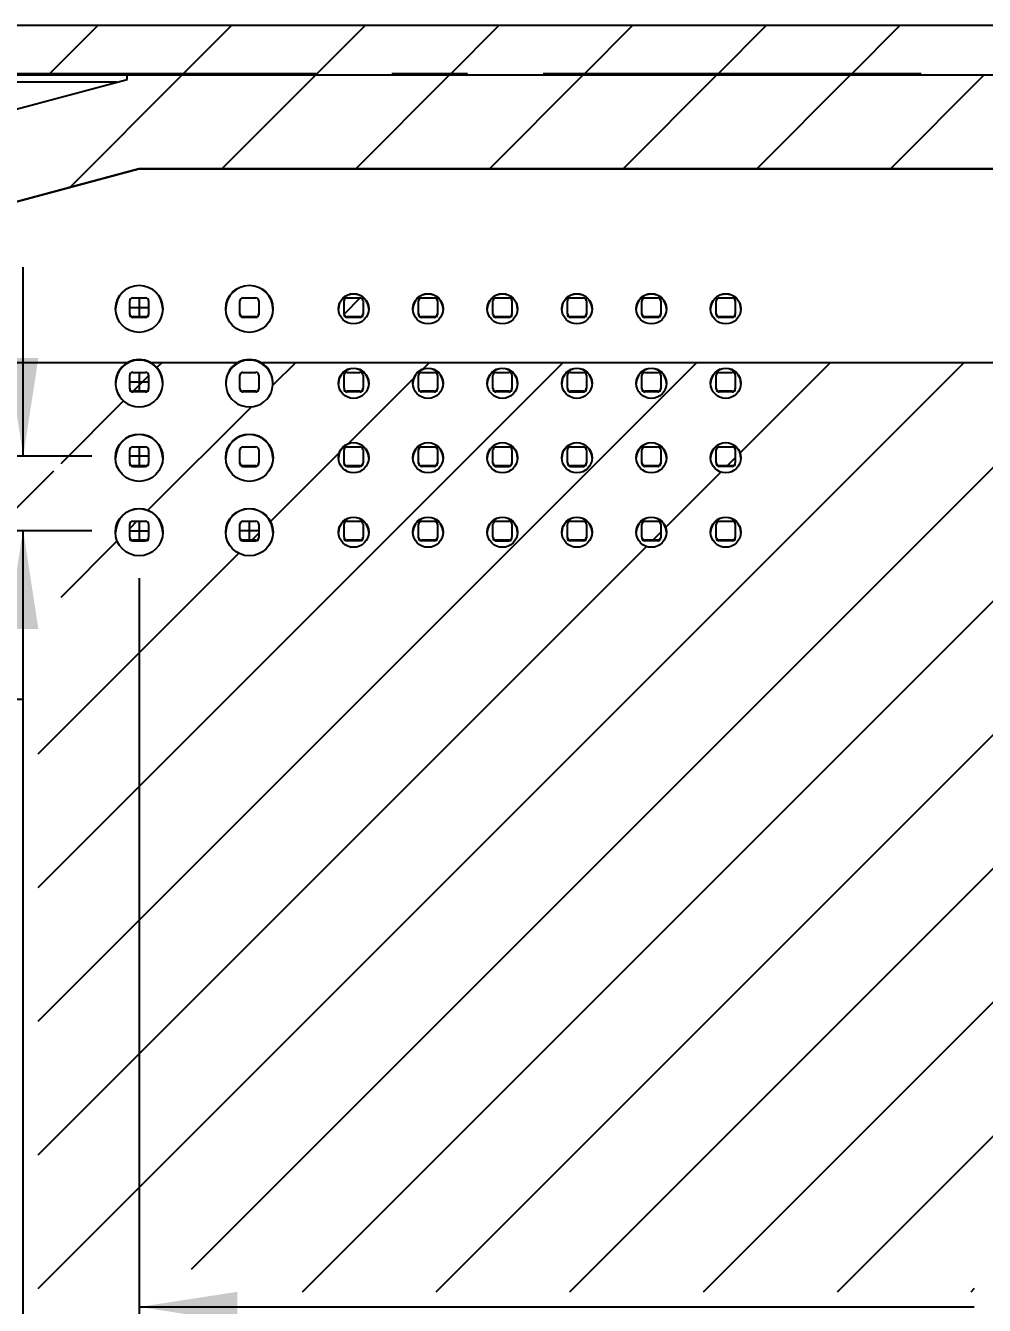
# Model space of a CAD drawing. Extents: x -3.1 to 16.8, y 0.7 to 10.7.
# Drawn here: x 2.412 to 3.68, y 5.207 to 6.899 of the extents above; entities that cross this region are included whole.
import ezdxf
from ezdxf.enums import TextEntityAlignment as Align

# ---------------------------------------------------------------- set-up
doc = ezdxf.new("R2010")
doc.units = 0
doc.linetypes.add('CENTERX2', pattern=[0.8, 0.5, -0.1, 0.1, -0.1])
doc.layers.get('0').update_dxf_attribs({"linetype": 'CONTINUOUS'})
doc.dimstyles.new('SLDDIMSTYLE0', dxfattribs={"dimtxt": 0.125, "dimasz": 0.13, "dimexe": 0, "dimexo": 0.0625, "dimgap": 0.03125, "dimtad": 0, "dimtih": 1, "dimtoh": 1, "dimzin": 4, "dimsah": 1, "dimcen": 0.09, "dimazin": 3, "dimtfac": 1, "dimtofl": 0, "dimtmove": 0, "dimatfit": 3})
doc.dimstyles.new('SLDDIMSTYLE1', dxfattribs={"dimtxt": 0.125, "dimasz": 0.13, "dimexe": 0, "dimexo": 0.0625, "dimgap": 0.03125, "dimtad": 0, "dimtih": 1, "dimtoh": 1, "dimzin": 12, "dimsah": 1, "dimcen": 0.09, "dimazin": 3, "dimtfac": 1, "dimtofl": 0, "dimtmove": 0, "dimatfit": 3})
doc.dimstyles.new('SLDDIMSTYLE2', dxfattribs={"dimtxt": 0.125, "dimasz": 0.13, "dimexe": 0, "dimexo": 0.0625, "dimgap": 0.03125, "dimtad": 0, "dimtih": 1, "dimtoh": 1, "dimzin": 12, "dimsah": 1, "dimcen": 0.09, "dimazin": 3, "dimtfac": 1, "dimtofl": 0, "dimtmove": 0, "dimatfit": 3})

# ---------------------------------------------------------------- blocks, each defined once
blk = doc.blocks.new('*D1')
at = {"color": 7, "linetype": 'CONTINUOUS'}
for p, q in [((2.4995, 6.2312), (2.2833, 6.2312)), ((2.4083, 6.2312), (2.4083, 4.8063)), ((2.4083, 0.7308), (2.4083, 4.608))]:
    blk.add_line(p, q, dxfattribs=at)
for points in [[(2.4083, 6.2312), (2.3883, 6.1012), (2.4283, 6.1012)], [(2.4083, 0.7308), (2.4283, 0.8608), (2.3883, 0.8608)]]:
    blk.add_solid(points, dxfattribs=at)
at = {"color": 7, "linetype": 'CONTINUOUS', "width": 0.7}
blk.add_text('5.500', height=0.125, dxfattribs=at).set_placement((2.2006, 4.608), align=Align.BOTTOM_LEFT)
blk = doc.blocks.new('*D2')
at = {"color": 7, "linetype": 'CONTINUOUS'}
for p, q in [((2.4088, 6.3297), (2.4088, 6.5797)), ((2.4995, 6.3297), (2.2838, 6.3297)), ((2.4995, 6.2312), (2.2838, 6.2312)), ((2.4088, 6.0087), (2.4088, 6.2312)), ((2.1588, 6.0087), (2.4088, 6.0087))]:
    blk.add_line(p, q, dxfattribs=at)
for points in [[(2.4088, 6.3297), (2.4288, 6.4597), (2.3888, 6.4597)], [(2.4088, 6.2312), (2.3888, 6.1012), (2.4288, 6.1012)]]:
    blk.add_solid(points, dxfattribs=at)
at = {"color": 7, "linetype": 'CONTINUOUS', "width": 0.7}
blk.add_text('.098', height=0.125, dxfattribs=at).set_placement((1.7733, 5.9096), align=Align.BOTTOM_LEFT)
blk = doc.blocks.new('*D3')
at = {"color": 7, "linetype": 'CONTINUOUS'}
for p, q in [((2.562, 6.1687), (2.562, 5.0801)), ((2.562, 5.2051), (3.6659, 5.2051)), ((4.751, 5.2051), (4.2064, 5.2051))]:
    blk.add_line(p, q, dxfattribs=at)
for points in [[(2.562, 5.2051), (2.692, 5.1851), (2.692, 5.2251)], [(4.751, 5.2051), (4.621, 5.2251), (4.621, 5.1851)]]:
    blk.add_solid(points, dxfattribs=at)
at = {"color": 7, "linetype": 'CONTINUOUS', "width": 0.7}
blk.add_text('2.189', height=0.125, dxfattribs=at).set_placement((3.7284, 5.106), align=Align.BOTTOM_LEFT)

msp = doc.modelspace()

# ---------------------------------------------------------------- linework, layer by layer
at = {"color": 7, "linetype": 'CONTINUOUS'}
for p, q in [((7.5784, 6.899), (1.9236, 6.899)), ((2.5072, 6.899), (2.4423, 6.834)), ((2.684, 6.899), (2.619, 6.834)), ((2.8608, 6.899), (2.7958, 6.834)), ((3.0376, 6.899), (2.9726, 6.834)), ((3.2144, 6.899), (3.1494, 6.834)), ((3.3911, 6.899), (3.3261, 6.834)), ((3.5679, 6.899), (3.5029, 6.834)), ((1.9236, 6.834), (7.5784, 6.834)), ((2.5324, 6.8241), (2.002, 6.8241)), ((2.1014, 6.7086), (2.5463, 6.8278)), ((2.6187, 6.8337), (2.4702, 6.6851)), ((2.5463, 6.8278), (2.5463, 6.8337)), ((2.5463, 6.8337), (6.9557, 6.8337)), ((2.7955, 6.8337), (2.6715, 6.7097)), ((2.9723, 6.8337), (2.8483, 6.7097)), ((3.1491, 6.8337), (3.025, 6.7097)), ((3.3258, 6.8337), (3.2018, 6.7097)), ((3.5026, 6.8337), (3.3786, 6.7097)), ((3.6794, 6.8337), (3.5554, 6.7097)), ((2.2195, 6.618), (2.5618, 6.7097)), ((2.5618, 6.7097), (2.2195, 6.618)), ((2.5618, 6.7097), (6.9402, 6.7097)), ((2.5618, 6.7097), (2.5618, 6.7097)), ((6.9402, 6.7097), (2.5618, 6.7097)), ((2.5495, 6.518), (2.5495, 6.5351)), ((2.5535, 6.539), (2.5706, 6.539)), ((2.5745, 6.5351), (2.5745, 6.518)), ((2.6952, 6.518), (2.6952, 6.5351)), ((2.6991, 6.539), (2.7163, 6.539)), ((2.7202, 6.5351), (2.7202, 6.518)), ((2.8544, 6.539), (2.833, 6.5176)), ((2.833, 6.518), (2.833, 6.5351)), ((2.8369, 6.539), (2.854, 6.539)), ((2.858, 6.5351), (2.858, 6.518)), ((2.9314, 6.518), (2.9314, 6.5351)), ((2.9353, 6.539), (2.9525, 6.539)), ((2.9564, 6.5351), (2.9564, 6.518)), ((3.0298, 6.518), (3.0298, 6.5351)), ((3.0338, 6.539), (3.0509, 6.539)), ((3.0548, 6.5351), (3.0548, 6.518)), ((3.1283, 6.518), (3.1283, 6.5351)), ((3.1322, 6.539), (3.1493, 6.539)), ((3.1533, 6.5351), (3.1533, 6.518)), ((3.2267, 6.518), (3.2267, 6.5351)), ((3.2306, 6.539), (3.2477, 6.539)), ((3.2517, 6.5351), (3.2517, 6.518)), ((3.3251, 6.518), (3.3251, 6.5351)), ((3.329, 6.539), (3.3462, 6.539)), ((3.3501, 6.5351), (3.3501, 6.518)), ((2.5495, 6.5171), (2.5495, 6.518)), ((2.5706, 6.514), (2.5535, 6.514)), ((2.5535, 6.5131), (2.5535, 6.514)), ((2.5706, 6.514), (2.5706, 6.5131)), ((2.5745, 6.518), (2.5745, 6.5171)), ((2.6952, 6.5171), (2.6952, 6.518)), ((2.7163, 6.514), (2.6991, 6.514)), ((2.6991, 6.5131), (2.6991, 6.514)), ((2.7163, 6.514), (2.7163, 6.5131)), ((2.7202, 6.518), (2.7202, 6.5171)), ((2.833, 6.5171), (2.833, 6.518)), ((2.854, 6.514), (2.8369, 6.514)), ((2.8369, 6.514), (2.8369, 6.5131)), ((2.854, 6.514), (2.854, 6.5131)), ((2.858, 6.518), (2.858, 6.5171)), ((2.9314, 6.5171), (2.9314, 6.518)), ((2.9525, 6.514), (2.9353, 6.514)), ((2.9353, 6.5131), (2.9353, 6.514)), ((2.9525, 6.514), (2.9525, 6.5131)), ((2.9564, 6.518), (2.9564, 6.5171)), ((3.0298, 6.5171), (3.0298, 6.518)), ((3.0509, 6.514), (3.0338, 6.514)), ((3.0338, 6.5131), (3.0338, 6.514)), ((3.0509, 6.514), (3.0509, 6.5131)), ((3.0548, 6.518), (3.0548, 6.5171)), ((3.1283, 6.518), (3.1283, 6.5171)), ((3.1493, 6.514), (3.1322, 6.514)), ((3.1322, 6.514), (3.1322, 6.5131)), ((3.1493, 6.514), (3.1493, 6.5131)), ((3.1533, 6.518), (3.1533, 6.5171)), ((3.2267, 6.5171), (3.2267, 6.518)), ((3.2477, 6.514), (3.2306, 6.514)), ((3.2306, 6.5131), (3.2306, 6.514)), ((3.2477, 6.514), (3.2477, 6.5131)), ((3.2517, 6.518), (3.2517, 6.5171)), ((3.3251, 6.5171), (3.3251, 6.518)), ((3.3462, 6.514), (3.329, 6.514)), ((3.329, 6.514), (3.329, 6.5131)), ((3.3462, 6.514), (3.3462, 6.5131)), ((3.3501, 6.518), (3.3501, 6.5171)), ((2.5706, 6.5131), (2.5535, 6.5131)), ((2.7163, 6.5131), (2.6991, 6.5131)), ((2.854, 6.5131), (2.8369, 6.5131)), ((2.9525, 6.5131), (2.9353, 6.5131)), ((3.0509, 6.5131), (3.0338, 6.5131)), ((3.1493, 6.5131), (3.1322, 6.5131)), ((3.2477, 6.5131), (3.2306, 6.5131)), ((3.3462, 6.5131), (3.329, 6.5131)), ((1.6481, 6.4538), (2.5474, 6.4538)), ((3.1227, 6.4538), (2.428, 5.7591)), ((3.2995, 6.4538), (2.428, 5.5824)), ((3.653, 6.4538), (2.428, 5.2288)), ((2.5767, 6.4538), (2.693, 6.4538)), ((2.5924, 6.4538), (2.5854, 6.4469)), ((3.8298, 6.4538), (2.6306, 5.2546)), ((2.7223, 6.4538), (4.319, 6.4538)), ((2.7691, 6.4538), (2.7388, 6.4235)), ((4.0066, 6.4538), (2.7776, 5.2248)), ((2.9459, 6.4538), (2.9371, 6.445)), ((4.1833, 6.4538), (2.9544, 5.2248)), ((3.4762, 6.4538), (3.3566, 6.3341)), ((2.5495, 6.4195), (2.5495, 6.4367)), ((2.5535, 6.4406), (2.5706, 6.4406)), ((2.5745, 6.4359), (2.5542, 6.4156)), ((2.5745, 6.4367), (2.5745, 6.4195)), ((2.6952, 6.4195), (2.6952, 6.4367)), ((2.6991, 6.4406), (2.7163, 6.4406)), ((2.7202, 6.4367), (2.7202, 6.4195)), ((2.833, 6.4195), (2.833, 6.4367)), ((2.8369, 6.4406), (2.854, 6.4406)), ((2.9251, 6.433), (2.8387, 6.3466)), ((2.858, 6.4367), (2.858, 6.4195)), ((2.9314, 6.4195), (2.9314, 6.4367)), ((2.9353, 6.4406), (2.9525, 6.4406)), ((2.9564, 6.4367), (2.9564, 6.4195)), ((3.0298, 6.4195), (3.0298, 6.4367)), ((3.0338, 6.4406), (3.0509, 6.4406)), ((3.0548, 6.4367), (3.0548, 6.4195)), ((3.1283, 6.4195), (3.1283, 6.4367)), ((3.1322, 6.4406), (3.1493, 6.4406)), ((3.1533, 6.4367), (3.1533, 6.4195)), ((3.2267, 6.4195), (3.2267, 6.4367)), ((3.2306, 6.4406), (3.2477, 6.4406)), ((3.2517, 6.4367), (3.2517, 6.4195)), ((3.3251, 6.4195), (3.3251, 6.4367)), ((3.329, 6.4406), (3.3462, 6.4406)), ((3.3501, 6.4367), (3.3501, 6.4195)), ((2.5495, 6.4186), (2.5495, 6.4195)), ((2.5706, 6.4156), (2.5535, 6.4156)), ((2.5535, 6.4147), (2.5535, 6.4156)), ((2.5706, 6.4147), (2.5535, 6.4147)), ((2.5706, 6.4156), (2.5706, 6.4147)), ((2.5745, 6.4195), (2.5745, 6.4186)), ((2.6952, 6.4186), (2.6952, 6.4195)), ((2.7163, 6.4156), (2.6991, 6.4156)), ((2.6991, 6.4147), (2.6991, 6.4156)), ((2.7163, 6.4147), (2.6991, 6.4147)), ((2.7163, 6.4156), (2.7163, 6.4147)), ((2.7202, 6.4195), (2.7202, 6.4186)), ((2.833, 6.4195), (2.833, 6.4186)), ((2.854, 6.4156), (2.8369, 6.4156)), ((2.8369, 6.4156), (2.8369, 6.4147)), ((2.854, 6.4147), (2.8369, 6.4147)), ((2.854, 6.4156), (2.854, 6.4147)), ((2.858, 6.4186), (2.858, 6.4195)), ((2.9314, 6.4195), (2.9314, 6.4186)), ((2.9525, 6.4156), (2.9353, 6.4156)), ((2.9353, 6.4156), (2.9353, 6.4147)), ((2.9525, 6.4147), (2.9353, 6.4147)), ((2.9525, 6.4156), (2.9525, 6.4147)), ((2.9564, 6.4195), (2.9564, 6.4186)), ((3.0298, 6.4186), (3.0298, 6.4195)), ((3.0509, 6.4156), (3.0338, 6.4156)), ((3.0338, 6.4147), (3.0338, 6.4156)), ((3.0509, 6.4147), (3.0338, 6.4147)), ((3.0509, 6.4156), (3.0509, 6.4147)), ((3.0548, 6.4195), (3.0548, 6.4186)), ((3.1283, 6.4195), (3.1283, 6.4186)), ((3.1493, 6.4156), (3.1322, 6.4156)), ((3.1322, 6.4147), (3.1322, 6.4156)), ((3.1322, 6.4147), (3.1493, 6.4147)), ((3.1493, 6.4147), (3.1493, 6.4156)), ((3.1533, 6.4186), (3.1533, 6.4195)), ((3.2267, 6.4186), (3.2267, 6.4195)), ((3.2477, 6.4156), (3.2306, 6.4156)), ((3.2306, 6.4147), (3.2306, 6.4156)), ((3.2477, 6.4147), (3.2306, 6.4147)), ((3.2477, 6.4156), (3.2477, 6.4147)), ((3.2517, 6.4195), (3.2517, 6.4186)), ((3.3251, 6.4186), (3.3251, 6.4195)), ((3.3462, 6.4156), (3.329, 6.4156)), ((3.329, 6.4147), (3.329, 6.4156)), ((3.3462, 6.4147), (3.329, 6.4147)), ((3.3462, 6.4156), (3.3462, 6.4147)), ((3.3501, 6.4195), (3.3501, 6.4186)), ((2.5413, 6.4028), (2.4584, 6.3198)), ((4.311, 6.4047), (3.1311, 5.2248)), ((2.7104, 6.395), (2.5737, 6.2583)), ((2.5495, 6.3211), (2.5495, 6.3382)), ((2.5535, 6.3422), (2.5706, 6.3422)), ((2.5745, 6.3382), (2.5745, 6.3211)), ((2.6952, 6.3211), (2.6952, 6.3382)), ((2.6991, 6.3422), (2.7163, 6.3422)), ((2.7202, 6.3382), (2.7202, 6.3211)), ((2.8267, 6.3346), (2.7356, 6.2434)), ((2.833, 6.3211), (2.833, 6.3382)), ((2.8369, 6.3422), (2.854, 6.3422)), ((2.858, 6.3382), (2.858, 6.3211)), ((2.9314, 6.3211), (2.9314, 6.3382)), ((2.9353, 6.3422), (2.9525, 6.3422)), ((2.9564, 6.3382), (2.9564, 6.3211)), ((3.0298, 6.3211), (3.0298, 6.3382)), ((3.0338, 6.3422), (3.0509, 6.3422)), ((3.0548, 6.3382), (3.0548, 6.3211)), ((3.1283, 6.3211), (3.1283, 6.3382)), ((3.1322, 6.3422), (3.1493, 6.3422)), ((3.1533, 6.3382), (3.1533, 6.3211)), ((3.2267, 6.3211), (3.2267, 6.3382)), ((3.2306, 6.3422), (3.2477, 6.3422)), ((3.2517, 6.3382), (3.2517, 6.3211)), ((3.3251, 6.3211), (3.3251, 6.3382)), ((3.329, 6.3422), (3.3462, 6.3422)), ((3.3501, 6.3382), (3.3501, 6.3211)), ((2.5495, 6.3202), (2.5495, 6.3211)), ((2.5706, 6.3172), (2.5535, 6.3172)), ((2.5535, 6.3163), (2.5535, 6.3172)), ((2.5535, 6.3163), (2.5706, 6.3163)), ((2.5706, 6.3163), (2.5706, 6.3172)), ((2.5745, 6.3202), (2.5745, 6.3211)), ((2.6952, 6.3202), (2.6952, 6.3211)), ((2.7163, 6.3172), (2.6991, 6.3172)), ((2.6991, 6.3163), (2.6991, 6.3172)), ((2.6991, 6.3163), (2.7163, 6.3163)), ((2.7163, 6.3163), (2.7163, 6.3172)), ((2.7202, 6.3202), (2.7202, 6.3211)), ((2.833, 6.3202), (2.833, 6.3211)), ((2.854, 6.3172), (2.8369, 6.3172)), ((2.8369, 6.3163), (2.8369, 6.3172)), ((2.8369, 6.3163), (2.854, 6.3163)), ((2.854, 6.3163), (2.854, 6.3172)), ((2.858, 6.3202), (2.858, 6.3211)), ((2.9314, 6.3202), (2.9314, 6.3211)), ((2.9525, 6.3172), (2.9353, 6.3172)), ((2.9353, 6.3163), (2.9353, 6.3172)), ((2.9525, 6.3163), (2.9353, 6.3163)), ((2.9525, 6.3163), (2.9525, 6.3172)), ((2.9564, 6.3211), (2.9564, 6.3202)), ((3.0298, 6.3202), (3.0298, 6.3211)), ((3.0509, 6.3172), (3.0338, 6.3172)), ((3.0338, 6.3172), (3.0338, 6.3163)), ((3.0338, 6.3163), (3.0509, 6.3163)), ((3.0509, 6.3172), (3.0509, 6.3163)), ((3.0548, 6.3211), (3.0548, 6.3202)), ((3.1283, 6.3211), (3.1283, 6.3202)), ((3.1493, 6.3172), (3.1322, 6.3172)), ((3.1322, 6.3172), (3.1322, 6.3163)), ((3.1322, 6.3163), (3.1493, 6.3163)), ((3.1493, 6.3163), (3.1493, 6.3172)), ((3.1533, 6.3202), (3.1533, 6.3211)), ((3.2267, 6.3202), (3.2267, 6.3211)), ((3.2477, 6.3172), (3.2306, 6.3172)), ((3.2306, 6.3163), (3.2306, 6.3172)), ((3.2477, 6.3163), (3.2306, 6.3163)), ((3.2477, 6.3172), (3.2477, 6.3163)), ((3.2517, 6.3211), (3.2517, 6.3202)), ((3.3251, 6.3211), (3.3251, 6.3202)), ((3.3462, 6.3172), (3.329, 6.3172)), ((3.329, 6.3172), (3.329, 6.3163)), ((3.3462, 6.3163), (3.329, 6.3163)), ((3.3501, 6.3277), (3.3396, 6.3172)), ((3.3462, 6.3172), (3.3462, 6.3163)), ((3.3501, 6.3202), (3.3501, 6.3211)), ((2.4486, 6.31), (2.3895, 6.2509)), ((3.3312, 6.3088), (3.2581, 6.2357)), ((2.5591, 6.2437), (2.5495, 6.2342)), ((2.5535, 6.2437), (2.5706, 6.2437)), ((2.6991, 6.2437), (2.7163, 6.2437)), ((2.8369, 6.2437), (2.854, 6.2437)), ((2.9353, 6.2437), (2.9525, 6.2437)), ((3.0338, 6.2437), (3.0509, 6.2437)), ((3.1322, 6.2437), (3.1493, 6.2437)), ((3.2306, 6.2437), (3.2477, 6.2437)), ((3.329, 6.2437), (3.3462, 6.2437)), ((2.5495, 6.2227), (2.5495, 6.2398)), ((2.5745, 6.2398), (2.5745, 6.2227)), ((2.6952, 6.2227), (2.6952, 6.2398)), ((2.7202, 6.2281), (2.7109, 6.2187)), ((2.7202, 6.2398), (2.7202, 6.2227)), ((2.833, 6.2227), (2.833, 6.2398)), ((2.858, 6.2398), (2.858, 6.2227)), ((2.9314, 6.2227), (2.9314, 6.2398)), ((2.9564, 6.2398), (2.9564, 6.2227)), ((3.0298, 6.2227), (3.0298, 6.2398)), ((3.0548, 6.2398), (3.0548, 6.2227)), ((3.1283, 6.2227), (3.1283, 6.2398)), ((3.1533, 6.2398), (3.1533, 6.2227)), ((3.2267, 6.2227), (3.2267, 6.2398)), ((3.2517, 6.2292), (3.2412, 6.2187)), ((3.2517, 6.2398), (3.2517, 6.2227)), ((3.3251, 6.2227), (3.3251, 6.2398)), ((3.3501, 6.2398), (3.3501, 6.2227)), ((3.2328, 6.2104), (2.428, 5.4056)), ((2.533, 6.2177), (2.4584, 6.143)), ((2.5495, 6.2227), (2.5495, 6.2218)), ((2.5706, 6.2187), (2.5535, 6.2187)), ((2.5535, 6.2187), (2.5535, 6.2179)), ((2.5535, 6.2179), (2.5706, 6.2179)), ((2.5706, 6.2179), (2.5706, 6.2187)), ((2.5745, 6.2218), (2.5745, 6.2227)), ((2.6952, 6.2227), (2.6952, 6.2218)), ((2.7163, 6.2187), (2.6991, 6.2187)), ((2.6991, 6.2187), (2.6991, 6.2179)), ((2.6991, 6.2179), (2.7163, 6.2179)), ((2.7163, 6.2179), (2.7163, 6.2187)), ((2.7202, 6.2218), (2.7202, 6.2227)), ((2.833, 6.2227), (2.833, 6.2218)), ((2.854, 6.2187), (2.8369, 6.2187)), ((2.8369, 6.2187), (2.8369, 6.2179)), ((2.854, 6.2179), (2.8369, 6.2179)), ((2.854, 6.2187), (2.854, 6.2179)), ((2.858, 6.2218), (2.858, 6.2227)), ((2.9314, 6.2218), (2.9314, 6.2227)), ((2.9525, 6.2187), (2.9353, 6.2187)), ((2.9353, 6.2179), (2.9353, 6.2187)), ((2.9525, 6.2179), (2.9353, 6.2179)), ((2.9525, 6.2187), (2.9525, 6.2179)), ((2.9564, 6.2227), (2.9564, 6.2218)), ((3.0298, 6.2227), (3.0298, 6.2218)), ((3.0509, 6.2187), (3.0338, 6.2187)), ((3.0338, 6.2187), (3.0338, 6.2179)), ((3.0338, 6.2179), (3.0509, 6.2179)), ((3.0509, 6.2179), (3.0509, 6.2187)), ((3.0548, 6.2218), (3.0548, 6.2227)), ((3.1283, 6.2218), (3.1283, 6.2227)), ((3.1493, 6.2187), (3.1322, 6.2187)), ((3.1322, 6.2179), (3.1322, 6.2187)), ((3.1493, 6.2179), (3.1322, 6.2179)), ((3.1493, 6.2187), (3.1493, 6.2179)), ((3.1533, 6.2227), (3.1533, 6.2218)), ((3.2267, 6.2227), (3.2267, 6.2218)), ((3.2477, 6.2187), (3.2306, 6.2187)), ((3.2306, 6.2187), (3.2306, 6.2179)), ((3.2477, 6.2179), (3.2306, 6.2179)), ((3.2477, 6.2187), (3.2477, 6.2179)), ((3.2517, 6.2227), (3.2517, 6.2218)), ((4.3037, 6.2206), (3.3079, 5.2248)), ((3.3251, 6.2218), (3.3251, 6.2227)), ((3.3462, 6.2187), (3.329, 6.2187)), ((3.329, 6.2179), (3.329, 6.2187)), ((3.3462, 6.2179), (3.329, 6.2179)), ((3.3462, 6.2187), (3.3462, 6.2179)), ((3.3501, 6.2227), (3.3501, 6.2218)), ((2.6936, 6.2014), (2.428, 5.9359)), ((4.4627, 6.2028), (3.4847, 5.2248)), ((3.6662, 5.2295), (3.6615, 5.2248))]:
    msp.add_line(p, q, dxfattribs=at)
at = {"color": 7, "linetype": 'CENTERX2'}
for p, q in [((1.496, 6.8358), (8.006, 6.8358)), ((2.562, 6.539), (2.562, 6.514)), ((2.5495, 6.5265), (2.5745, 6.5265)), ((2.562, 6.4406), (2.562, 6.4156)), ((2.5495, 6.4281), (2.5745, 6.4281)), ((2.5745, 6.3297), (2.5495, 6.3297)), ((2.562, 6.3422), (2.562, 6.3172)), ((2.562, 6.2437), (2.562, 6.2187)), ((2.7077, 6.2187), (2.7077, 6.2437)), ((2.5495, 6.2312), (2.5745, 6.2312)), ((2.7202, 6.2312), (2.6952, 6.2312))]:
    msp.add_line(p, q, dxfattribs=at)
at = {"color": 7, "linetype": 'CONTINUOUS'}
for centre, radius in [((2.562, 6.5246), 0.0312), ((2.7077, 6.5246), 0.0312), ((2.8455, 6.5246), 0.02), ((2.9439, 6.5246), 0.02), ((3.0423, 6.5246), 0.02), ((3.1408, 6.5246), 0.02), ((3.2392, 6.5246), 0.02), ((3.3376, 6.5246), 0.02), ((2.8455, 6.4262), 0.02), ((2.9439, 6.4262), 0.02), ((3.0423, 6.4262), 0.02), ((3.1408, 6.4262), 0.02), ((3.2392, 6.4262), 0.02), ((3.3376, 6.4262), 0.02), ((2.562, 6.3277), 0.0313), ((2.7077, 6.3277), 0.0313), ((2.8455, 6.3277), 0.02), ((2.9439, 6.3277), 0.02), ((3.0423, 6.3277), 0.02), ((3.1408, 6.3277), 0.02), ((3.2392, 6.3277), 0.02), ((3.3376, 6.3277), 0.02), ((2.562, 6.2293), 0.0313), ((2.7077, 6.2293), 0.0313), ((2.8455, 6.2293), 0.02), ((2.9439, 6.2293), 0.02), ((3.0423, 6.2293), 0.02), ((3.1408, 6.2293), 0.02), ((3.2392, 6.2293), 0.02), ((3.3376, 6.2293), 0.02)]:
    msp.add_circle(centre, radius, dxfattribs=at)
for centre, radius, start, end in [((2.562, 6.5241), 0.0312, 89.9989, 179.9989), ((2.562, 6.5241), 0.0312, 0.0011, 90.0011), ((2.7077, 6.5241), 0.0312, 89.9989, 179.9989), ((2.7077, 6.5241), 0.0312, 0.0011, 90.0011), ((2.5535, 6.5351), 0.00394, 90.0011, 180.0011), ((2.5706, 6.5351), 0.00394, 359.999, 89.9989), ((2.6991, 6.5351), 0.00394, 90.0011, 180.0011), ((2.7163, 6.5351), 0.00394, 359.999, 89.9989), ((2.8455, 6.5241), 0.02, 89.9989, 179.9989), ((2.8369, 6.5351), 0.00394, 90.0011, 180.0011), ((2.8455, 6.5241), 0.02, 0.0011, 90.0011), ((2.854, 6.5351), 0.00394, 359.999, 89.9989), ((2.9439, 6.5241), 0.02, 89.9989, 179.9989), ((2.9353, 6.5351), 0.00394, 90.0011, 180.0011), ((2.9439, 6.5241), 0.02, 0.0011, 90.0011), ((2.9525, 6.5351), 0.00394, 359.999, 89.9989), ((3.0423, 6.5241), 0.02, 89.9989, 179.9989), ((3.0338, 6.5351), 0.00394, 90.0011, 180.0011), ((3.0423, 6.5241), 0.02, 0.0011, 90.0011), ((3.0509, 6.5351), 0.00394, 359.999, 89.9989), ((3.1408, 6.5241), 0.02, 89.9989, 179.9989), ((3.1322, 6.5351), 0.00394, 90.0011, 180.0011), ((3.1408, 6.5241), 0.02, 0.0011, 90.0011), ((3.1493, 6.5351), 0.00394, 359.999, 89.9989), ((3.2392, 6.5241), 0.02, 89.9989, 179.9989), ((3.2306, 6.5351), 0.00394, 90.0011, 180.0011), ((3.2392, 6.5241), 0.02, 0.0011, 90.0011), ((3.2477, 6.5351), 0.00394, 359.999, 89.9989), ((3.3376, 6.5241), 0.02, 89.9989, 179.9989), ((3.329, 6.5351), 0.00394, 90.0011, 180.0011), ((3.3376, 6.5241), 0.02, 0.0011, 90.0011), ((3.3462, 6.5351), 0.00394, 359.999, 89.9989), ((2.5535, 6.518), 0.00394, 179.9989, 269.9989), ((2.5533, 6.517), 0.00383, 178.5688, 225.684), ((2.5535, 6.5172), 0.00406, 226.803, 270.0473), ((2.5706, 6.518), 0.00394, 270.0011, 0.0011), ((2.5707, 6.5169), 0.00377, 268.1942, 314.9556), ((2.5704, 6.5171), 0.00411, 316.002, 359.7452), ((2.6991, 6.518), 0.00394, 179.9989, 269.9989), ((2.699, 6.517), 0.00383, 178.5688, 225.684), ((2.6991, 6.5172), 0.00406, 226.803, 270.0473), ((2.7163, 6.518), 0.00394, 270.0011, 0.0011), ((2.7164, 6.5169), 0.00377, 268.1942, 314.9556), ((2.7161, 6.5171), 0.00411, 316.002, 359.7452), ((2.8369, 6.518), 0.00394, 179.9989, 269.9989), ((2.8371, 6.5171), 0.00412, 180.3043, 223.9484), ((2.8369, 6.5172), 0.00406, 226.803, 270.0473), ((2.854, 6.518), 0.00394, 270.0011, 0.0011), ((2.8541, 6.5172), 0.00405, 269.8602, 313.2895), ((2.8542, 6.5169), 0.00376, 313.862, 1.8852), ((2.9353, 6.518), 0.00394, 179.9989, 269.9989), ((2.9352, 6.517), 0.00383, 178.5688, 225.684), ((2.9352, 6.5168), 0.00371, 224.634, 272.2163), ((2.9525, 6.518), 0.00394, 270.0011, 0.0011), ((2.9525, 6.5172), 0.00405, 269.8602, 313.2895), ((2.9526, 6.5169), 0.00376, 313.862, 1.8852), ((3.0338, 6.518), 0.00394, 179.9989, 269.9989), ((3.0337, 6.517), 0.00383, 178.5688, 225.684), ((3.0336, 6.5168), 0.00371, 224.634, 272.2163), ((3.0509, 6.518), 0.00394, 270.0011, 0.0011), ((3.0509, 6.5172), 0.00405, 269.8602, 313.2895), ((3.0511, 6.5169), 0.00376, 313.862, 1.8852), ((3.1322, 6.518), 0.00394, 179.9989, 269.9989), ((3.1321, 6.517), 0.00383, 178.5688, 225.684), ((3.1322, 6.5172), 0.00406, 226.803, 270.0473), ((3.1493, 6.518), 0.00394, 270.0011, 0.0011), ((3.1493, 6.5172), 0.00405, 269.8602, 313.2895), ((3.1495, 6.5169), 0.00376, 313.862, 1.8852), ((3.2306, 6.518), 0.00394, 179.9989, 269.9989), ((3.2305, 6.517), 0.00383, 178.5688, 225.684), ((3.2305, 6.5168), 0.00371, 224.634, 272.2163), ((3.2477, 6.518), 0.00394, 270.0011, 0.0011), ((3.2478, 6.5172), 0.00405, 269.8602, 313.2895), ((3.2479, 6.5169), 0.00376, 313.862, 1.8852), ((3.329, 6.518), 0.00394, 179.9989, 269.9989), ((3.3292, 6.5171), 0.00412, 180.3043, 223.9484), ((3.329, 6.5172), 0.00406, 226.803, 270.0473), ((3.3462, 6.518), 0.00394, 270.0011, 0.0011), ((3.3462, 6.5172), 0.00405, 269.8602, 313.2895), ((3.3464, 6.5169), 0.00376, 313.862, 1.8852), ((2.562, 6.4256), 0.0312, 89.9989, 179.9989), ((2.562, 6.4262), 0.0313, 117.9457, 62.0543), ((2.562, 6.4262), 0.0313, 62.0548, 117.9452), ((2.562, 6.4256), 0.0312, 0.0011, 90.0011), ((2.7077, 6.4256), 0.0312, 89.9989, 179.9989), ((2.7077, 6.4262), 0.0313, 117.9457, 62.0543), ((2.7077, 6.4262), 0.0313, 62.0548, 117.9452), ((2.7077, 6.4256), 0.0312, 0.0011, 90.0011), ((2.5535, 6.4367), 0.00394, 90.0011, 180.0011), ((2.5706, 6.4367), 0.00394, 359.999, 89.9989), ((2.6991, 6.4367), 0.00394, 90.0011, 180.0011), ((2.7163, 6.4367), 0.00394, 359.999, 89.9989), ((2.8455, 6.4256), 0.02, 89.9989, 179.9989), ((2.8369, 6.4367), 0.00394, 90.0011, 180.0011), ((2.8455, 6.4256), 0.02, 0.0011, 90.0011), ((2.854, 6.4367), 0.00394, 359.999, 89.9989), ((2.9439, 6.4256), 0.02, 89.9989, 179.9989), ((2.9353, 6.4367), 0.00394, 90.0011, 180.0011), ((2.9439, 6.4256), 0.02, 0.0011, 90.0011), ((2.9525, 6.4367), 0.00394, 359.999, 89.9989), ((3.0423, 6.4256), 0.02, 89.9989, 179.9989), ((3.0338, 6.4367), 0.00394, 90.0011, 180.0011), ((3.0423, 6.4256), 0.02, 0.0011, 90.0011), ((3.0509, 6.4367), 0.00394, 359.999, 89.9989), ((3.1408, 6.4256), 0.02, 89.9989, 179.9989), ((3.1322, 6.4367), 0.00394, 90.0011, 180.0011), ((3.1408, 6.4256), 0.02, 0.0011, 90.0011), ((3.1493, 6.4367), 0.00394, 359.999, 89.9989), ((3.2392, 6.4256), 0.02, 89.9989, 179.9989), ((3.2306, 6.4367), 0.00394, 90.0011, 180.0011), ((3.2392, 6.4256), 0.02, 0.0011, 90.0011), ((3.2477, 6.4367), 0.00394, 359.999, 89.9989), ((3.3376, 6.4256), 0.02, 89.9989, 179.9989), ((3.329, 6.4367), 0.00394, 90.0011, 180.0011), ((3.3376, 6.4256), 0.02, 0.0011, 90.0011), ((3.3462, 6.4367), 0.00394, 359.999, 89.9989), ((2.5535, 6.4195), 0.00394, 179.9989, 269.9989), ((2.5533, 6.4185), 0.00383, 178.5688, 225.684), ((2.5535, 6.4188), 0.00406, 226.803, 270.0473), ((2.5706, 6.4195), 0.00394, 270.0011, 0.0011), ((2.5707, 6.4185), 0.00377, 268.1942, 314.9556), ((2.5704, 6.4187), 0.00411, 316.002, 359.7452), ((2.6991, 6.4195), 0.00394, 179.9989, 269.9989), ((2.699, 6.4185), 0.00383, 178.5688, 225.684), ((2.6991, 6.4188), 0.00406, 226.803, 270.0473), ((2.7163, 6.4195), 0.00394, 270.0011, 0.0011), ((2.7164, 6.4185), 0.00377, 268.1942, 314.9556), ((2.7161, 6.4187), 0.00411, 316.002, 359.7452), ((2.8369, 6.4195), 0.00394, 179.9989, 269.9989), ((2.8368, 6.4185), 0.00383, 178.5688, 225.684), ((2.8369, 6.4188), 0.00406, 226.803, 270.0473), ((2.854, 6.4195), 0.00394, 270.0011, 0.0011), ((2.8541, 6.4187), 0.00405, 269.8602, 313.2895), ((2.8539, 6.4187), 0.00411, 316.002, 359.7452), ((2.9353, 6.4195), 0.00394, 179.9989, 269.9989), ((2.9352, 6.4185), 0.00383, 178.5688, 225.684), ((2.9353, 6.4188), 0.00406, 226.803, 270.0473), ((2.9525, 6.4195), 0.00394, 270.0011, 0.0011), ((2.9525, 6.4187), 0.00405, 269.8602, 313.2895), ((2.9526, 6.4185), 0.00376, 313.862, 1.8852), ((3.0338, 6.4195), 0.00394, 179.9989, 269.9989), ((3.0337, 6.4185), 0.00383, 178.5688, 225.684), ((3.0336, 6.4184), 0.00371, 224.634, 272.2163), ((3.0509, 6.4195), 0.00394, 270.0011, 0.0011), ((3.0509, 6.4187), 0.00405, 269.8602, 313.2895), ((3.0511, 6.4185), 0.00376, 313.862, 1.8852), ((3.1322, 6.4195), 0.00394, 179.9989, 269.9989), ((3.1324, 6.4187), 0.00412, 180.3043, 223.9484), ((3.1322, 6.4188), 0.00406, 226.803, 270.0473), ((3.1493, 6.4195), 0.00394, 270.0011, 0.0011), ((3.1494, 6.4185), 0.00377, 268.1942, 314.9556), ((3.1492, 6.4187), 0.00411, 316.002, 359.7452), ((3.2306, 6.4195), 0.00394, 179.9989, 269.9989), ((3.2305, 6.4185), 0.00383, 178.5688, 225.684), ((3.2305, 6.4184), 0.00371, 224.634, 272.2163), ((3.2477, 6.4195), 0.00394, 270.0011, 0.0011), ((3.2478, 6.4187), 0.00405, 269.8602, 313.2895), ((3.2479, 6.4185), 0.00376, 313.862, 1.8852), ((3.329, 6.4195), 0.00394, 179.9989, 269.9989), ((3.3289, 6.4185), 0.00383, 178.5688, 225.684), ((3.3289, 6.4184), 0.00371, 224.634, 272.2163), ((3.3462, 6.4195), 0.00394, 270.0011, 0.0011), ((3.3462, 6.4187), 0.00405, 269.8602, 313.2895), ((3.3464, 6.4185), 0.00376, 313.862, 1.8852), ((2.562, 6.3272), 0.0312, 89.9989, 179.9989), ((2.562, 6.3272), 0.0312, 0.0011, 90.0011), ((2.7077, 6.3272), 0.0312, 89.9989, 179.9989), ((2.7077, 6.3272), 0.0312, 0.0011, 90.0011), ((2.8455, 6.3272), 0.02, 89.9989, 179.9989), ((2.8455, 6.3272), 0.02, 0.0011, 90.0011), ((2.9439, 6.3272), 0.02, 89.9989, 179.9989), ((2.9439, 6.3272), 0.02, 0.0011, 90.0011), ((3.0423, 6.3272), 0.02, 89.9989, 179.9989), ((3.0423, 6.3272), 0.02, 0.0011, 90.0011), ((3.1408, 6.3272), 0.02, 89.9989, 179.9989), ((3.1408, 6.3272), 0.02, 0.0011, 90.0011), ((3.2392, 6.3272), 0.02, 89.9989, 179.9989), ((3.2392, 6.3272), 0.02, 0.0011, 90.0011), ((3.3376, 6.3272), 0.02, 89.9989, 179.9989), ((3.3376, 6.3272), 0.02, 0.0011, 90.0011), ((2.5535, 6.3382), 0.00394, 90.0011, 180.0011), ((2.5706, 6.3382), 0.00394, 359.999, 89.9989), ((2.6991, 6.3382), 0.00394, 90.0011, 180.0011), ((2.7163, 6.3382), 0.00394, 359.999, 89.9989), ((2.8369, 6.3382), 0.00394, 90.0011, 180.0011), ((2.854, 6.3382), 0.00394, 359.999, 89.9989), ((2.9353, 6.3382), 0.00394, 90.0011, 180.0011), ((2.9525, 6.3382), 0.00394, 359.999, 89.9989), ((3.0338, 6.3382), 0.00394, 90.0011, 180.0011), ((3.0509, 6.3382), 0.00394, 359.999, 89.9989), ((3.1322, 6.3382), 0.00394, 90.0011, 180.0011), ((3.1493, 6.3382), 0.00394, 359.999, 89.9989), ((3.2306, 6.3382), 0.00394, 90.0011, 180.0011), ((3.2477, 6.3382), 0.00394, 359.999, 89.9989), ((3.329, 6.3382), 0.00394, 90.0011, 180.0011), ((3.3462, 6.3382), 0.00394, 359.999, 89.9989), ((2.5535, 6.3211), 0.00394, 179.9989, 269.9989), ((2.5536, 6.3202), 0.00412, 180.3043, 223.9484), ((2.5535, 6.3203), 0.00406, 226.803, 270.0473), ((2.5706, 6.3211), 0.00394, 270.0011, 0.0011), ((2.5707, 6.3201), 0.00377, 268.1942, 314.9556), ((2.5704, 6.3202), 0.00411, 316.002, 359.7452), ((2.6991, 6.3211), 0.00394, 179.9989, 269.9989), ((2.6993, 6.3202), 0.00412, 180.3043, 223.9484), ((2.6991, 6.3203), 0.00406, 226.803, 270.0473), ((2.7163, 6.3211), 0.00394, 270.0011, 0.0011), ((2.7164, 6.3201), 0.00377, 268.1942, 314.9556), ((2.7161, 6.3202), 0.00411, 316.002, 359.7452), ((2.8369, 6.3211), 0.00394, 179.9989, 269.9989), ((2.8371, 6.3202), 0.00412, 180.3043, 223.9484), ((2.8369, 6.3203), 0.00406, 226.803, 270.0473), ((2.854, 6.3211), 0.00394, 270.0011, 0.0011), ((2.8542, 6.3201), 0.00377, 268.1942, 314.9556), ((2.8539, 6.3202), 0.00411, 316.002, 359.7452), ((2.9353, 6.3211), 0.00394, 179.9989, 269.9989), ((2.9352, 6.3201), 0.00383, 178.5688, 225.684), ((2.9353, 6.3203), 0.00406, 226.803, 270.0473), ((2.9525, 6.3211), 0.00394, 270.0011, 0.0011), ((2.9525, 6.3203), 0.00405, 269.8602, 313.2895), ((2.9523, 6.3202), 0.00411, 316.002, 359.7452), ((3.0338, 6.3211), 0.00394, 179.9989, 269.9989), ((3.034, 6.3202), 0.00412, 180.3043, 223.9484), ((3.0338, 6.3203), 0.00406, 226.803, 270.0473), ((3.0509, 6.3211), 0.00394, 270.0011, 0.0011), ((3.051, 6.3201), 0.00377, 268.1942, 314.9556), ((3.0507, 6.3202), 0.00411, 316.002, 359.7452), ((3.1322, 6.3211), 0.00394, 179.9989, 269.9989), ((3.1324, 6.3202), 0.00412, 180.3043, 223.9484), ((3.1322, 6.3203), 0.00406, 226.803, 270.0473), ((3.1493, 6.3211), 0.00394, 270.0011, 0.0011), ((3.1493, 6.3203), 0.00405, 269.8602, 313.2895), ((3.1492, 6.3202), 0.00411, 316.002, 359.7452), ((3.2306, 6.3211), 0.00394, 179.9989, 269.9989), ((3.2305, 6.3201), 0.00383, 178.5688, 225.684), ((3.2306, 6.3203), 0.00406, 226.803, 270.0473), ((3.2477, 6.3211), 0.00394, 270.0011, 0.0011), ((3.2479, 6.3201), 0.00377, 268.1942, 314.9556), ((3.2476, 6.3202), 0.00411, 316.002, 359.7452), ((3.329, 6.3211), 0.00394, 179.9989, 269.9989), ((3.3289, 6.3201), 0.00383, 178.5688, 225.684), ((3.329, 6.3203), 0.00406, 226.803, 270.0473), ((3.3462, 6.3211), 0.00394, 270.0011, 0.0011), ((3.3462, 6.3203), 0.00405, 269.8602, 313.2895), ((3.346, 6.3202), 0.00411, 316.002, 359.7452), ((2.562, 6.2288), 0.0312, 89.9989, 179.9989), ((2.562, 6.2288), 0.0312, 0.0011, 90.0011), ((2.7077, 6.2288), 0.0312, 89.9989, 179.9989), ((2.7077, 6.2288), 0.0312, 0.0011, 90.0011), ((2.5535, 6.2398), 0.00394, 90.0011, 180.0011), ((2.5706, 6.2398), 0.00394, 359.999, 89.9989), ((2.6991, 6.2398), 0.00394, 90.0011, 180.0011), ((2.7163, 6.2398), 0.00394, 359.999, 89.9989), ((2.8455, 6.2288), 0.02, 89.9989, 179.9989), ((2.8369, 6.2398), 0.00394, 90.0011, 180.0011), ((2.8455, 6.2288), 0.02, 0.0011, 90.0011), ((2.854, 6.2398), 0.00394, 359.999, 89.9989), ((2.9439, 6.2288), 0.02, 89.9989, 179.9989), ((2.9353, 6.2398), 0.00394, 90.0011, 180.0011), ((2.9439, 6.2288), 0.02, 0.0011, 90.0011), ((2.9525, 6.2398), 0.00394, 359.999, 89.9989), ((3.0423, 6.2288), 0.02, 89.9989, 179.9989), ((3.0338, 6.2398), 0.00394, 90.0011, 180.0011), ((3.0423, 6.2288), 0.02, 0.0011, 90.0011), ((3.0509, 6.2398), 0.00394, 359.999, 89.9989), ((3.1408, 6.2288), 0.02, 89.9989, 179.9989), ((3.1322, 6.2398), 0.00394, 90.0011, 180.0011), ((3.1408, 6.2288), 0.02, 0.0011, 90.0011), ((3.1493, 6.2398), 0.00394, 359.999, 89.9989), ((3.2392, 6.2288), 0.02, 89.9989, 179.9989), ((3.2306, 6.2398), 0.00394, 90.0011, 180.0011), ((3.2392, 6.2288), 0.02, 0.0011, 90.0011), ((3.2477, 6.2398), 0.00394, 359.999, 89.9989), ((3.3376, 6.2288), 0.02, 89.9989, 179.9989), ((3.329, 6.2398), 0.00394, 90.0011, 180.0011), ((3.3376, 6.2288), 0.02, 0.0011, 90.0011), ((3.3462, 6.2398), 0.00394, 359.999, 89.9989), ((2.5535, 6.2227), 0.00394, 179.9989, 269.9989), ((2.5536, 6.2218), 0.00412, 180.3043, 223.9484), ((2.5535, 6.2219), 0.00406, 226.803, 270.0473), ((2.5706, 6.2227), 0.00394, 270.0011, 0.0011), ((2.5706, 6.2219), 0.00405, 269.8602, 313.2895), ((2.5704, 6.2218), 0.00411, 316.002, 359.7452), ((2.6991, 6.2227), 0.00394, 179.9989, 269.9989), ((2.6993, 6.2218), 0.00412, 180.3043, 223.9484), ((2.6991, 6.2219), 0.00406, 226.803, 270.0473), ((2.7163, 6.2227), 0.00394, 270.0011, 0.0011), ((2.7163, 6.2219), 0.00405, 269.8602, 313.2895), ((2.7161, 6.2218), 0.00411, 316.002, 359.7452), ((2.8369, 6.2227), 0.00394, 179.9989, 269.9989), ((2.8368, 6.2217), 0.00383, 178.5688, 225.684), ((2.8369, 6.2219), 0.00406, 226.803, 270.0473), ((2.854, 6.2227), 0.00394, 270.0011, 0.0011), ((2.8541, 6.2219), 0.00405, 269.8602, 313.2895), ((2.8539, 6.2218), 0.00411, 316.002, 359.7452), ((2.9353, 6.2227), 0.00394, 179.999, 269.9989), ((2.9352, 6.2217), 0.00383, 178.5688, 225.684), ((2.9353, 6.2219), 0.00406, 226.803, 270.0473), ((2.9525, 6.2227), 0.00394, 270.0011, 0.0011), ((2.9526, 6.2216), 0.00377, 268.1942, 314.9556), ((2.9523, 6.2218), 0.00411, 316.002, 359.7452), ((3.0338, 6.2227), 0.00394, 179.9989, 269.9989), ((3.034, 6.2218), 0.00412, 180.3043, 223.9484), ((3.0336, 6.2216), 0.00371, 224.634, 272.2163), ((3.0509, 6.2227), 0.00394, 270.0011, 0.0011), ((3.0509, 6.2219), 0.00405, 269.8602, 313.2895), ((3.0507, 6.2218), 0.00411, 316.002, 359.7452), ((3.1322, 6.2227), 0.00394, 179.999, 269.9989), ((3.1321, 6.2217), 0.00383, 178.5688, 225.684), ((3.1322, 6.2219), 0.00406, 226.803, 270.0473), ((3.1493, 6.2227), 0.00394, 270.0011, 0.0011), ((3.1494, 6.2216), 0.00377, 268.1942, 314.9556), ((3.1492, 6.2218), 0.00411, 316.002, 359.7452), ((3.2306, 6.2227), 0.00394, 179.9989, 269.9989), ((3.2305, 6.2217), 0.00383, 178.5688, 225.684), ((3.2306, 6.2219), 0.00406, 226.803, 270.0473), ((3.2477, 6.2227), 0.00394, 270.0011, 0.0011), ((3.2478, 6.2219), 0.00405, 269.8602, 313.2895), ((3.2479, 6.2217), 0.00376, 313.862, 1.8852), ((3.329, 6.2227), 0.00394, 179.999, 269.9989), ((3.3289, 6.2217), 0.00383, 178.5688, 225.684), ((3.329, 6.2219), 0.00406, 226.803, 270.0473), ((3.3462, 6.2227), 0.00394, 270.0011, 0.0011), ((3.3463, 6.2216), 0.00377, 268.1942, 314.9556), ((3.346, 6.2218), 0.00411, 316.002, 359.7452)]:
    msp.add_arc(centre, radius, start, end, dxfattribs=at)

# ---------------------------------------------------------------- dimensions: what is measured, and where the dimension line sits
for base, p2, dimstyle, picture, middle in [((2.4088, 6.3297), (2.5495, 6.3297), 'SLDDIMSTYLE1', '*D2', (2.4088, 6.0087)), ((2.4083, 0.7308), (2.3035, 0.7308), 'SLDDIMSTYLE0', '*D1', (2.4083, 4.7072))]:
    dim = msp.add_linear_dim(base=base, p1=(2.5495, 6.2312), p2=p2, angle=90, dimstyle=dimstyle, dxfattribs=at)
    dim.commit()
    dim.dimension.update_dxf_attribs({"geometry": picture, "text_midpoint": middle, "dimtype": 160})
dim = msp.add_linear_dim(base=(2.562, 5.2051), p1=(4.751, 5.9217), p2=(2.562, 6.2187), dimstyle='SLDDIMSTYLE2', dxfattribs=at)
dim.commit()
dim.dimension.update_dxf_attribs({"geometry": '*D3', "text_midpoint": (3.9361, 5.2051), "dimtype": 160})

doc.saveas('drawing.dxf')
